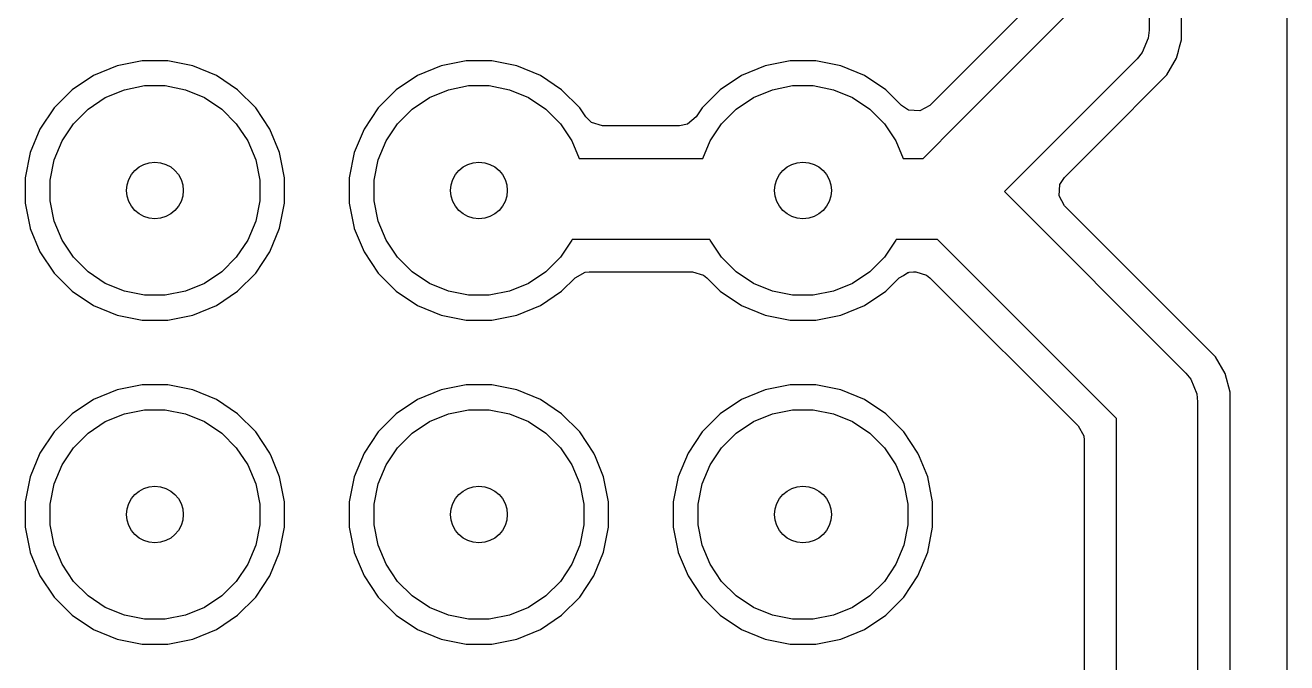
# Model space of a CAD drawing. Extents: x -0.98 to -0.05, y 0 to 3.38.
# Drawn here: x -0.3583 to -0.0517, y 1.6366 to 1.7915 of the extents above; entities that cross this region are included whole.
import ezdxf

# ---------------------------------------------------------------- set-up
doc = ezdxf.new("R2010")
doc.units = 0
doc.header["$MEASUREMENT"] = 0
doc.layers.add('BLACK', color=7, linetype='CONTINUOUS')

msp = doc.modelspace()

# ---------------------------------------------------------------- linework, layer by layer
at = {"layer": 'BLACK', "linetype": 'CONTINUOUS'}
for p, q in [((-0.05173, 3.37308), (-0.05173, 0.0051)), ((-0.0773, 1.78802), (-0.0773, 1.96395)), ((-0.0852, 1.96161), (-0.0852, 1.79035)), ((-0.11421, 1.79627), (-0.12207, 1.78841)), ((-0.11814, 1.78117), (-0.10488, 1.79443)), ((-0.0852, 1.79035), (-0.08539, 1.78843)), ((-0.12207, 1.78841), (-0.13846, 1.77202)), ((-0.08539, 1.78843), (-0.08686, 1.78489)), ((-0.08539, 1.78843), (-0.08539, 1.78843)), ((-0.07778, 1.78625), (-0.0773, 1.78802)), ((-0.08686, 1.78489), (-0.08808, 1.78339)), ((-0.07837, 1.78406), (-0.07805, 1.78524)), ((-0.07805, 1.78524), (-0.07778, 1.78625)), ((-0.33596, 1.78168), (-0.3417, 1.77931)), ((-0.32988, 1.78289), (-0.33596, 1.78168)), ((-0.33596, 1.78168), (-0.33596, 1.78168)), ((-0.32367, 1.78289), (-0.32988, 1.78289)), ((-0.32988, 1.78289), (-0.32988, 1.78289)), ((-0.31758, 1.78168), (-0.32367, 1.78289)), ((-0.32367, 1.78289), (-0.32367, 1.78289)), ((-0.31184, 1.77931), (-0.31758, 1.78168)), ((-0.31758, 1.78168), (-0.31758, 1.78168)), ((-0.25722, 1.78168), (-0.26296, 1.77931)), ((-0.25114, 1.78289), (-0.25722, 1.78168)), ((-0.25722, 1.78168), (-0.25722, 1.78168)), ((-0.24493, 1.78289), (-0.25114, 1.78289)), ((-0.25114, 1.78289), (-0.25114, 1.78289)), ((-0.23884, 1.78168), (-0.24493, 1.78289)), ((-0.24493, 1.78289), (-0.24493, 1.78289)), ((-0.2331, 1.77931), (-0.23884, 1.78168)), ((-0.23884, 1.78168), (-0.23884, 1.78168)), ((-0.17848, 1.78168), (-0.18422, 1.77931)), ((-0.1724, 1.78289), (-0.17848, 1.78168)), ((-0.17848, 1.78168), (-0.17848, 1.78168)), ((-0.16619, 1.78289), (-0.1724, 1.78289)), ((-0.1724, 1.78289), (-0.1724, 1.78289)), ((-0.1601, 1.78168), (-0.16619, 1.78289)), ((-0.16619, 1.78289), (-0.16619, 1.78289)), ((-0.15436, 1.77931), (-0.1601, 1.78168)), ((-0.1601, 1.78168), (-0.1601, 1.78168)), ((-0.13146, 1.76786), (-0.11814, 1.78117)), ((-0.08808, 1.78339), (-0.10422, 1.76725)), ((-0.08085, 1.77946), (-0.07851, 1.78351)), ((-0.07851, 1.78351), (-0.07837, 1.78406)), ((-0.3417, 1.77931), (-0.34686, 1.77586)), ((-0.3417, 1.77931), (-0.3417, 1.77931)), ((-0.30668, 1.77586), (-0.31184, 1.77931)), ((-0.31184, 1.77931), (-0.31184, 1.77931)), ((-0.26296, 1.77931), (-0.26812, 1.77586)), ((-0.26296, 1.77931), (-0.26296, 1.77931)), ((-0.22794, 1.77586), (-0.2331, 1.77931)), ((-0.2331, 1.77931), (-0.2331, 1.77931)), ((-0.18422, 1.77931), (-0.18938, 1.77586)), ((-0.18422, 1.77931), (-0.18422, 1.77931)), ((-0.1492, 1.77586), (-0.15436, 1.77931)), ((-0.15436, 1.77931), (-0.15436, 1.77931)), ((-0.09699, 1.76332), (-0.08085, 1.77946)), ((-0.34686, 1.77586), (-0.35125, 1.77147)), ((-0.34686, 1.77586), (-0.34686, 1.77586)), ((-0.33883, 1.77395), (-0.3342, 1.77587)), ((-0.3342, 1.77587), (-0.32928, 1.77685)), ((-0.32928, 1.77685), (-0.32426, 1.77685)), ((-0.32426, 1.77685), (-0.31934, 1.77587)), ((-0.31934, 1.77587), (-0.31471, 1.77395)), ((-0.30229, 1.77147), (-0.30668, 1.77586)), ((-0.30668, 1.77586), (-0.30668, 1.77586)), ((-0.26812, 1.77586), (-0.27251, 1.77147)), ((-0.26812, 1.77586), (-0.26812, 1.77586)), ((-0.26009, 1.77395), (-0.25546, 1.77587)), ((-0.25546, 1.77587), (-0.25054, 1.77685)), ((-0.25054, 1.77685), (-0.24552, 1.77685)), ((-0.24552, 1.77685), (-0.2406, 1.77587)), ((-0.2406, 1.77587), (-0.23597, 1.77395)), ((-0.22355, 1.77147), (-0.22794, 1.77586)), ((-0.22794, 1.77586), (-0.22794, 1.77586)), ((-0.18938, 1.77586), (-0.19377, 1.77147)), ((-0.18938, 1.77586), (-0.18938, 1.77586)), ((-0.18135, 1.77395), (-0.17672, 1.77587)), ((-0.17672, 1.77587), (-0.1718, 1.77685)), ((-0.1718, 1.77685), (-0.16678, 1.77685)), ((-0.16678, 1.77685), (-0.16186, 1.77587)), ((-0.16186, 1.77587), (-0.15723, 1.77395)), ((-0.14536, 1.77202), (-0.1492, 1.77586)), ((-0.1492, 1.77586), (-0.1492, 1.77586)), ((-0.34301, 1.77116), (-0.33883, 1.77395)), ((-0.31471, 1.77395), (-0.31054, 1.77116)), ((-0.26427, 1.77116), (-0.26009, 1.77395)), ((-0.23597, 1.77395), (-0.2318, 1.77116)), ((-0.18553, 1.77116), (-0.18135, 1.77395)), ((-0.15723, 1.77395), (-0.15306, 1.77116)), ((-0.14362, 1.7709), (-0.14536, 1.77202)), ((-0.13846, 1.77202), (-0.14087, 1.7707)), ((-0.35125, 1.77147), (-0.3547, 1.76631)), ((-0.35125, 1.77147), (-0.35125, 1.77147)), ((-0.34655, 1.76761), (-0.34301, 1.77116)), ((-0.31054, 1.77116), (-0.30699, 1.76761)), ((-0.29884, 1.76631), (-0.30229, 1.77147)), ((-0.30229, 1.77147), (-0.30229, 1.77147)), ((-0.27251, 1.77147), (-0.27596, 1.76631)), ((-0.27251, 1.77147), (-0.27251, 1.77147)), ((-0.26781, 1.76761), (-0.26427, 1.77116)), ((-0.2318, 1.77116), (-0.22825, 1.76761)), ((-0.22207, 1.76925), (-0.22355, 1.77147)), ((-0.22355, 1.77147), (-0.22355, 1.77147)), ((-0.22065, 1.76786), (-0.22207, 1.76925)), ((-0.19525, 1.76925), (-0.19736, 1.76749)), ((-0.19473, 1.77004), (-0.19525, 1.76925)), ((-0.19377, 1.77147), (-0.19473, 1.77004)), ((-0.18907, 1.76761), (-0.18553, 1.77116)), ((-0.15306, 1.77116), (-0.14951, 1.76761)), ((-0.14087, 1.7707), (-0.14362, 1.7709)), ((-0.3547, 1.76631), (-0.35708, 1.76057)), ((-0.3547, 1.76631), (-0.3547, 1.76631)), ((-0.34934, 1.76344), (-0.34655, 1.76761)), ((-0.30699, 1.76761), (-0.3042, 1.76344)), ((-0.29647, 1.76057), (-0.29884, 1.76631)), ((-0.29884, 1.76631), (-0.29884, 1.76631)), ((-0.27596, 1.76631), (-0.27834, 1.76057)), ((-0.27596, 1.76631), (-0.27596, 1.76631)), ((-0.2706, 1.76344), (-0.26781, 1.76761)), ((-0.22825, 1.76761), (-0.22546, 1.76344)), ((-0.21801, 1.76708), (-0.22065, 1.76786)), ((-0.19931, 1.76708), (-0.21801, 1.76708)), ((-0.19736, 1.76749), (-0.19931, 1.76708)), ((-0.19186, 1.76344), (-0.18907, 1.76761)), ((-0.14951, 1.76761), (-0.14672, 1.76344)), ((-0.14012, 1.75919), (-0.13146, 1.76786)), ((-0.10422, 1.76725), (-0.11666, 1.75481)), ((-0.35126, 1.75881), (-0.34934, 1.76344)), ((-0.3042, 1.76344), (-0.30228, 1.75881)), ((-0.27252, 1.75881), (-0.2706, 1.76344)), ((-0.22546, 1.76344), (-0.2237, 1.75919)), ((-0.19362, 1.75919), (-0.19186, 1.76344)), ((-0.14672, 1.76344), (-0.14496, 1.75919)), ((-0.10169, 1.75862), (-0.09699, 1.76332)), ((-0.35708, 1.76057), (-0.35829, 1.75448)), ((-0.35708, 1.76057), (-0.35708, 1.76057)), ((-0.29608, 1.75862), (-0.29647, 1.76057)), ((-0.29647, 1.76057), (-0.29647, 1.76057)), ((-0.27834, 1.76057), (-0.27955, 1.75448)), ((-0.27834, 1.76057), (-0.27834, 1.76057)), ((-0.35224, 1.75389), (-0.35126, 1.75881)), ((-0.30228, 1.75881), (-0.3013, 1.75389)), ((-0.29526, 1.75448), (-0.29608, 1.75862)), ((-0.2735, 1.75389), (-0.27252, 1.75881)), ((-0.2237, 1.75919), (-0.19362, 1.75919)), ((-0.14496, 1.75919), (-0.14012, 1.75919)), ((-0.10574, 1.75457), (-0.10169, 1.75862)), ((-0.35829, 1.75448), (-0.35829, 1.74827)), ((-0.35224, 1.74887), (-0.35224, 1.75389)), ((-0.3013, 1.75389), (-0.3013, 1.74887)), ((-0.29526, 1.74827), (-0.29526, 1.75448)), ((-0.29526, 1.75448), (-0.29526, 1.75448)), ((-0.29526, 1.75448), (-0.29526, 1.75448)), ((-0.27955, 1.75448), (-0.27955, 1.74827)), ((-0.2735, 1.74887), (-0.2735, 1.75389)), ((-0.11666, 1.75481), (-0.12036, 1.75111)), ((-0.10687, 1.75282), (-0.10574, 1.75457)), ((-0.12036, 1.75111), (-0.07627, 1.70702)), ((-0.10706, 1.75008), (-0.10687, 1.75282)), ((-0.35829, 1.74827), (-0.35708, 1.74219)), ((-0.35126, 1.74395), (-0.35224, 1.74887)), ((-0.3013, 1.74887), (-0.30228, 1.74395)), ((-0.29647, 1.74219), (-0.29526, 1.74827)), ((-0.27955, 1.74827), (-0.27834, 1.74219)), ((-0.27252, 1.74395), (-0.2735, 1.74887)), ((-0.10574, 1.74766), (-0.10706, 1.75008)), ((-0.06904, 1.71095), (-0.10574, 1.74766)), ((-0.35708, 1.74219), (-0.35708, 1.74218)), ((-0.35708, 1.74218), (-0.3547, 1.73645)), ((-0.34934, 1.73931), (-0.35126, 1.74395)), ((-0.30228, 1.74395), (-0.3042, 1.73931)), ((-0.29884, 1.73645), (-0.29647, 1.74219)), ((-0.27834, 1.74219), (-0.27834, 1.74218)), ((-0.27834, 1.74218), (-0.27596, 1.73645)), ((-0.2706, 1.73931), (-0.27252, 1.74395)), ((-0.34655, 1.73514), (-0.34934, 1.73931)), ((-0.3042, 1.73931), (-0.30699, 1.73514)), ((-0.26781, 1.73514), (-0.2706, 1.73931)), ((-0.22546, 1.73931), (-0.22825, 1.73514)), ((-0.22538, 1.7395), (-0.22546, 1.73931)), ((-0.19194, 1.7395), (-0.22538, 1.7395)), ((-0.19186, 1.73931), (-0.19194, 1.7395)), ((-0.18907, 1.73514), (-0.19186, 1.73931)), ((-0.14672, 1.73931), (-0.14951, 1.73514)), ((-0.14664, 1.7395), (-0.14672, 1.73931)), ((-0.13659, 1.7395), (-0.14664, 1.7395)), ((-0.09307, 1.69599), (-0.13659, 1.7395)), ((-0.3547, 1.73645), (-0.3547, 1.73645)), ((-0.3547, 1.73645), (-0.35125, 1.73129)), ((-0.34301, 1.7316), (-0.34655, 1.73514)), ((-0.30699, 1.73514), (-0.31054, 1.7316)), ((-0.30229, 1.73129), (-0.29884, 1.73645)), ((-0.27596, 1.73645), (-0.27596, 1.73645)), ((-0.27596, 1.73645), (-0.27251, 1.73129)), ((-0.26427, 1.7316), (-0.26781, 1.73514)), ((-0.22825, 1.73514), (-0.2318, 1.7316)), ((-0.18553, 1.7316), (-0.18907, 1.73514)), ((-0.14951, 1.73514), (-0.15306, 1.7316)), ((-0.35125, 1.73129), (-0.35125, 1.73129)), ((-0.35125, 1.73129), (-0.34686, 1.7269)), ((-0.33883, 1.72881), (-0.34301, 1.7316)), ((-0.31054, 1.7316), (-0.31471, 1.72881)), ((-0.30668, 1.7269), (-0.30229, 1.73129)), ((-0.27251, 1.73129), (-0.27251, 1.73129)), ((-0.27251, 1.73129), (-0.26812, 1.7269)), ((-0.26009, 1.72881), (-0.26427, 1.7316)), ((-0.2318, 1.7316), (-0.23597, 1.72881)), ((-0.22794, 1.7269), (-0.22466, 1.73018)), ((-0.22466, 1.73018), (-0.22224, 1.7315)), ((-0.22224, 1.7315), (-0.22121, 1.73161)), ((-0.22121, 1.73161), (-0.19612, 1.73161)), ((-0.19612, 1.73161), (-0.19348, 1.73084)), ((-0.19348, 1.73084), (-0.19266, 1.73018)), ((-0.19266, 1.73018), (-0.18988, 1.7274)), ((-0.18135, 1.72881), (-0.18553, 1.7316)), ((-0.15306, 1.7316), (-0.15723, 1.72881)), ((-0.1492, 1.7269), (-0.14592, 1.73018)), ((-0.14592, 1.73018), (-0.14486, 1.73076)), ((-0.14486, 1.73076), (-0.14384, 1.73141)), ((-0.14384, 1.73141), (-0.1436, 1.73145)), ((-0.1436, 1.73145), (-0.1435, 1.7315)), ((-0.1435, 1.7315), (-0.14247, 1.73161)), ((-0.14247, 1.73161), (-0.14188, 1.73161)), ((-0.14188, 1.73161), (-0.13924, 1.73084)), ((-0.13924, 1.73084), (-0.13843, 1.73018)), ((-0.13843, 1.73018), (-0.10239, 1.69415)), ((-0.34686, 1.7269), (-0.34686, 1.7269)), ((-0.34686, 1.7269), (-0.3417, 1.72345)), ((-0.3342, 1.72689), (-0.33883, 1.72881)), ((-0.32928, 1.72591), (-0.3342, 1.72689)), ((-0.32426, 1.72591), (-0.32928, 1.72591)), ((-0.31934, 1.72689), (-0.32426, 1.72591)), ((-0.31471, 1.72881), (-0.31934, 1.72689)), ((-0.31184, 1.72345), (-0.30668, 1.7269)), ((-0.26812, 1.7269), (-0.26812, 1.7269)), ((-0.26812, 1.7269), (-0.26296, 1.72345)), ((-0.25546, 1.72689), (-0.26009, 1.72881)), ((-0.25054, 1.72591), (-0.25546, 1.72689)), ((-0.24552, 1.72591), (-0.25054, 1.72591)), ((-0.2406, 1.72689), (-0.24552, 1.72591)), ((-0.23597, 1.72881), (-0.2406, 1.72689)), ((-0.2331, 1.72345), (-0.22794, 1.7269)), ((-0.18988, 1.7274), (-0.18938, 1.7269)), ((-0.18938, 1.7269), (-0.18422, 1.72345)), ((-0.17672, 1.72689), (-0.18135, 1.72881)), ((-0.1718, 1.72591), (-0.17672, 1.72689)), ((-0.16678, 1.72591), (-0.1718, 1.72591)), ((-0.16186, 1.72689), (-0.16678, 1.72591)), ((-0.15723, 1.72881), (-0.16186, 1.72689)), ((-0.15436, 1.72345), (-0.1492, 1.7269)), ((-0.3417, 1.72345), (-0.3417, 1.72345)), ((-0.3417, 1.72345), (-0.33596, 1.72107)), ((-0.31758, 1.72107), (-0.31184, 1.72345)), ((-0.26296, 1.72345), (-0.26296, 1.72345)), ((-0.26296, 1.72345), (-0.25722, 1.72107)), ((-0.23884, 1.72107), (-0.2331, 1.72345)), ((-0.18422, 1.72345), (-0.18422, 1.72345)), ((-0.18422, 1.72345), (-0.17848, 1.72107)), ((-0.1601, 1.72107), (-0.15436, 1.72345)), ((-0.33596, 1.72107), (-0.33596, 1.72107)), ((-0.33596, 1.72107), (-0.32988, 1.71986)), ((-0.32988, 1.71986), (-0.32988, 1.71986)), ((-0.32988, 1.71986), (-0.32988, 1.71986)), ((-0.32988, 1.71986), (-0.32367, 1.71986)), ((-0.32367, 1.71986), (-0.31758, 1.72107)), ((-0.32367, 1.71986), (-0.32367, 1.71986)), ((-0.25722, 1.72107), (-0.25722, 1.72107)), ((-0.25722, 1.72107), (-0.25114, 1.71986)), ((-0.25114, 1.71986), (-0.25114, 1.71986)), ((-0.25114, 1.71986), (-0.25114, 1.71986)), ((-0.25114, 1.71986), (-0.24493, 1.71986)), ((-0.24493, 1.71986), (-0.23884, 1.72107)), ((-0.24493, 1.71986), (-0.24493, 1.71986)), ((-0.17848, 1.72107), (-0.17848, 1.72107)), ((-0.17848, 1.72107), (-0.1724, 1.71986)), ((-0.1724, 1.71986), (-0.1724, 1.71986)), ((-0.1724, 1.71986), (-0.1724, 1.71986)), ((-0.1724, 1.71986), (-0.16619, 1.71986)), ((-0.16619, 1.71986), (-0.1601, 1.72107)), ((-0.16619, 1.71986), (-0.16619, 1.71986)), ((-0.0667, 1.70691), (-0.06904, 1.71095)), ((-0.06904, 1.71095), (-0.06904, 1.71095)), ((-0.07627, 1.70702), (-0.07504, 1.70553)), ((-0.07504, 1.70553), (-0.07357, 1.70198)), ((-0.06549, 1.7024), (-0.0667, 1.70691)), ((-0.0667, 1.70691), (-0.0667, 1.70691)), ((-0.0667, 1.70691), (-0.0667, 1.70691)), ((-0.33596, 1.70294), (-0.3417, 1.70057)), ((-0.32988, 1.70415), (-0.33596, 1.70294)), ((-0.33596, 1.70294), (-0.33596, 1.70294)), ((-0.32367, 1.70415), (-0.32988, 1.70415)), ((-0.32988, 1.70415), (-0.32988, 1.70415)), ((-0.31758, 1.70294), (-0.32367, 1.70415)), ((-0.32367, 1.70415), (-0.32367, 1.70415)), ((-0.31184, 1.70057), (-0.31758, 1.70294)), ((-0.31758, 1.70294), (-0.31758, 1.70294)), ((-0.25722, 1.70294), (-0.26296, 1.70057)), ((-0.25114, 1.70415), (-0.25722, 1.70294)), ((-0.25722, 1.70294), (-0.25722, 1.70294)), ((-0.24493, 1.70415), (-0.25114, 1.70415)), ((-0.25114, 1.70415), (-0.25114, 1.70415)), ((-0.23884, 1.70294), (-0.24493, 1.70415)), ((-0.24493, 1.70415), (-0.24493, 1.70415)), ((-0.2331, 1.70057), (-0.23884, 1.70294)), ((-0.23884, 1.70294), (-0.23884, 1.70294)), ((-0.17848, 1.70294), (-0.18422, 1.70057)), ((-0.1724, 1.70415), (-0.17848, 1.70294)), ((-0.17848, 1.70294), (-0.17848, 1.70294)), ((-0.16619, 1.70415), (-0.1724, 1.70415)), ((-0.1724, 1.70415), (-0.1724, 1.70415)), ((-0.1601, 1.70294), (-0.16619, 1.70415)), ((-0.16619, 1.70415), (-0.16619, 1.70415)), ((-0.15436, 1.70057), (-0.1601, 1.70294)), ((-0.1601, 1.70294), (-0.1601, 1.70294)), ((-0.07357, 1.70198), (-0.07357, 1.70198)), ((-0.07357, 1.70198), (-0.07339, 1.70006)), ((-0.06549, 0.51952), (-0.06549, 1.7024)), ((-0.3417, 1.70057), (-0.34686, 1.69712)), ((-0.3417, 1.70057), (-0.3417, 1.70057)), ((-0.30668, 1.69712), (-0.31184, 1.70057)), ((-0.31184, 1.70057), (-0.31184, 1.70057)), ((-0.26296, 1.70057), (-0.26812, 1.69712)), ((-0.26296, 1.70057), (-0.26296, 1.70057)), ((-0.22794, 1.69712), (-0.2331, 1.70057)), ((-0.2331, 1.70057), (-0.2331, 1.70057)), ((-0.18422, 1.70057), (-0.18938, 1.69712)), ((-0.18422, 1.70057), (-0.18422, 1.70057)), ((-0.1492, 1.69712), (-0.15436, 1.70057)), ((-0.15436, 1.70057), (-0.15436, 1.70057)), ((-0.07339, 1.70006), (-0.07339, 0.52185)), ((-0.34686, 1.69712), (-0.35125, 1.69273)), ((-0.34686, 1.69712), (-0.34686, 1.69712)), ((-0.33883, 1.69521), (-0.3342, 1.69713)), ((-0.3342, 1.69713), (-0.32928, 1.69811)), ((-0.32928, 1.69811), (-0.32426, 1.69811)), ((-0.32426, 1.69811), (-0.31934, 1.69713)), ((-0.31934, 1.69713), (-0.31471, 1.69521)), ((-0.30229, 1.69273), (-0.30668, 1.69712)), ((-0.30668, 1.69712), (-0.30668, 1.69712)), ((-0.26812, 1.69712), (-0.27251, 1.69273)), ((-0.26812, 1.69712), (-0.26812, 1.69712)), ((-0.26009, 1.69521), (-0.25546, 1.69713)), ((-0.25546, 1.69713), (-0.25054, 1.69811)), ((-0.25054, 1.69811), (-0.24552, 1.69811)), ((-0.24552, 1.69811), (-0.2406, 1.69713)), ((-0.2406, 1.69713), (-0.23597, 1.69521)), ((-0.22355, 1.69273), (-0.22794, 1.69712)), ((-0.22794, 1.69712), (-0.22794, 1.69712)), ((-0.18938, 1.69712), (-0.19377, 1.69273)), ((-0.18938, 1.69712), (-0.18938, 1.69712)), ((-0.18135, 1.69521), (-0.17672, 1.69713)), ((-0.17672, 1.69713), (-0.1718, 1.69811)), ((-0.1718, 1.69811), (-0.16678, 1.69811)), ((-0.16678, 1.69811), (-0.16186, 1.69713)), ((-0.16186, 1.69713), (-0.15723, 1.69521)), ((-0.14481, 1.69273), (-0.1492, 1.69712)), ((-0.1492, 1.69712), (-0.1492, 1.69712)), ((-0.09307, 0.52593), (-0.09307, 1.69599)), ((-0.35125, 1.69273), (-0.3547, 1.68757)), ((-0.35125, 1.69273), (-0.35125, 1.69273)), ((-0.34655, 1.68887), (-0.34301, 1.69242)), ((-0.34301, 1.69242), (-0.33883, 1.69521)), ((-0.31471, 1.69521), (-0.31054, 1.69242)), ((-0.31054, 1.69242), (-0.30699, 1.68887)), ((-0.29884, 1.68757), (-0.30229, 1.69273)), ((-0.30229, 1.69273), (-0.30229, 1.69273)), ((-0.27251, 1.69273), (-0.27596, 1.68757)), ((-0.27251, 1.69273), (-0.27251, 1.69273)), ((-0.26781, 1.68887), (-0.26427, 1.69242)), ((-0.26427, 1.69242), (-0.26009, 1.69521)), ((-0.23597, 1.69521), (-0.2318, 1.69242)), ((-0.2318, 1.69242), (-0.22825, 1.68887)), ((-0.2201, 1.68757), (-0.22355, 1.69273)), ((-0.22355, 1.69273), (-0.22355, 1.69273)), ((-0.19377, 1.69273), (-0.19722, 1.68757)), ((-0.19377, 1.69273), (-0.19377, 1.69273)), ((-0.18907, 1.68887), (-0.18553, 1.69242)), ((-0.18553, 1.69242), (-0.18135, 1.69521)), ((-0.15723, 1.69521), (-0.15306, 1.69242)), ((-0.15306, 1.69242), (-0.14951, 1.68887)), ((-0.14136, 1.68757), (-0.14481, 1.69273)), ((-0.14481, 1.69273), (-0.14481, 1.69273)), ((-0.10239, 1.69415), (-0.10108, 1.69173)), ((-0.10108, 1.69173), (-0.10096, 1.69069)), ((-0.10096, 1.69069), (-0.10096, 1.31933)), ((-0.3547, 1.68757), (-0.35708, 1.68183)), ((-0.3547, 1.68757), (-0.3547, 1.68757)), ((-0.34934, 1.6847), (-0.34655, 1.68887)), ((-0.30699, 1.68887), (-0.3042, 1.6847)), ((-0.29847, 1.68667), (-0.29884, 1.68757)), ((-0.29884, 1.68757), (-0.29884, 1.68757)), ((-0.29647, 1.68183), (-0.29847, 1.68667)), ((-0.27596, 1.68757), (-0.27834, 1.68183)), ((-0.27596, 1.68757), (-0.27596, 1.68757)), ((-0.2706, 1.6847), (-0.26781, 1.68887)), ((-0.22825, 1.68887), (-0.22546, 1.6847)), ((-0.21973, 1.68667), (-0.2201, 1.68757)), ((-0.2201, 1.68757), (-0.2201, 1.68757)), ((-0.21773, 1.68183), (-0.21973, 1.68667)), ((-0.19722, 1.68757), (-0.1996, 1.68183)), ((-0.19722, 1.68757), (-0.19722, 1.68757)), ((-0.19186, 1.6847), (-0.18907, 1.68887)), ((-0.14951, 1.68887), (-0.14672, 1.6847)), ((-0.14099, 1.68667), (-0.14136, 1.68757)), ((-0.14136, 1.68757), (-0.14136, 1.68757)), ((-0.13899, 1.68183), (-0.14099, 1.68667)), ((-0.35126, 1.68007), (-0.34934, 1.6847)), ((-0.3042, 1.6847), (-0.30228, 1.68007)), ((-0.27252, 1.68007), (-0.2706, 1.6847)), ((-0.22546, 1.6847), (-0.22354, 1.68007)), ((-0.19378, 1.68007), (-0.19186, 1.6847)), ((-0.14672, 1.6847), (-0.1448, 1.68007)), ((-0.35708, 1.68183), (-0.35829, 1.67574)), ((-0.35708, 1.68183), (-0.35708, 1.68183)), ((-0.35224, 1.67515), (-0.35126, 1.68007)), ((-0.30228, 1.68007), (-0.3013, 1.67515)), ((-0.29526, 1.67574), (-0.29647, 1.68183)), ((-0.27834, 1.68183), (-0.27955, 1.67574)), ((-0.27834, 1.68183), (-0.27834, 1.68183)), ((-0.2735, 1.67515), (-0.27252, 1.68007)), ((-0.22354, 1.68007), (-0.22256, 1.67515)), ((-0.21652, 1.67574), (-0.21773, 1.68183)), ((-0.1996, 1.68183), (-0.20081, 1.67574)), ((-0.1996, 1.68183), (-0.1996, 1.68183)), ((-0.19476, 1.67515), (-0.19378, 1.68007)), ((-0.1448, 1.68007), (-0.14382, 1.67515)), ((-0.13778, 1.67574), (-0.13899, 1.68183)), ((-0.35829, 1.67574), (-0.35829, 1.66953)), ((-0.35224, 1.67013), (-0.35224, 1.67515)), ((-0.3013, 1.67515), (-0.3013, 1.67013)), ((-0.29526, 1.66953), (-0.29526, 1.67574)), ((-0.29526, 1.67574), (-0.29526, 1.67574)), ((-0.29526, 1.67574), (-0.29526, 1.67574)), ((-0.27955, 1.67574), (-0.27955, 1.66953)), ((-0.2735, 1.67013), (-0.2735, 1.67515)), ((-0.22256, 1.67515), (-0.22256, 1.67013)), ((-0.21652, 1.66953), (-0.21652, 1.67574)), ((-0.21652, 1.67574), (-0.21652, 1.67574)), ((-0.21652, 1.67574), (-0.21652, 1.67574)), ((-0.20081, 1.67574), (-0.20081, 1.66953)), ((-0.19476, 1.67013), (-0.19476, 1.67515)), ((-0.14382, 1.67515), (-0.14382, 1.67013)), ((-0.13778, 1.66953), (-0.13778, 1.67574)), ((-0.13778, 1.67574), (-0.13778, 1.67574)), ((-0.13778, 1.67574), (-0.13778, 1.67574)), ((-0.35829, 1.66953), (-0.35708, 1.66345)), ((-0.35126, 1.66521), (-0.35224, 1.67013)), ((-0.3013, 1.67013), (-0.30228, 1.66521)), ((-0.29647, 1.66345), (-0.29526, 1.66953)), ((-0.27955, 1.66953), (-0.27834, 1.66345)), ((-0.27252, 1.66521), (-0.2735, 1.67013)), ((-0.22256, 1.67013), (-0.22354, 1.66521)), ((-0.21773, 1.66345), (-0.21652, 1.66953)), ((-0.20081, 1.66953), (-0.1996, 1.66345)), ((-0.19378, 1.66521), (-0.19476, 1.67013)), ((-0.14382, 1.67013), (-0.1448, 1.66521)), ((-0.13899, 1.66345), (-0.13778, 1.66953)), ((-0.34934, 1.66057), (-0.35126, 1.66521)), ((-0.30228, 1.66521), (-0.3042, 1.66057)), ((-0.2706, 1.66057), (-0.27252, 1.66521)), ((-0.22354, 1.66521), (-0.22546, 1.66057)), ((-0.19186, 1.66057), (-0.19378, 1.66521)), ((-0.1448, 1.66521), (-0.14672, 1.66057)), ((-0.35708, 1.66345), (-0.35708, 1.66344)), ((-0.35708, 1.66344), (-0.3547, 1.65771)), ((-0.29884, 1.65771), (-0.29647, 1.66345)), ((-0.27834, 1.66345), (-0.27834, 1.66344)), ((-0.27834, 1.66344), (-0.27596, 1.65771)), ((-0.2201, 1.65771), (-0.21773, 1.66345)), ((-0.1996, 1.66345), (-0.1996, 1.66344)), ((-0.1996, 1.66344), (-0.19722, 1.65771)), ((-0.14136, 1.65771), (-0.13899, 1.66345)), ((-0.34655, 1.6564), (-0.34934, 1.66057)), ((-0.3042, 1.66057), (-0.30699, 1.6564)), ((-0.26781, 1.6564), (-0.2706, 1.66057)), ((-0.22546, 1.66057), (-0.22825, 1.6564)), ((-0.18907, 1.6564), (-0.19186, 1.66057)), ((-0.14672, 1.66057), (-0.14951, 1.6564)), ((-0.3547, 1.65771), (-0.3547, 1.65771)), ((-0.3547, 1.65771), (-0.35125, 1.65255)), ((-0.34301, 1.65286), (-0.34655, 1.6564)), ((-0.30699, 1.6564), (-0.31054, 1.65286)), ((-0.30229, 1.65255), (-0.29884, 1.65771)), ((-0.27596, 1.65771), (-0.27596, 1.65771)), ((-0.27596, 1.65771), (-0.27251, 1.65255)), ((-0.26427, 1.65286), (-0.26781, 1.6564)), ((-0.22825, 1.6564), (-0.2318, 1.65286)), ((-0.22355, 1.65255), (-0.2201, 1.65771)), ((-0.19722, 1.65771), (-0.19722, 1.65771)), ((-0.19722, 1.65771), (-0.19377, 1.65255)), ((-0.18553, 1.65286), (-0.18907, 1.6564)), ((-0.14951, 1.6564), (-0.15306, 1.65286)), ((-0.14481, 1.65255), (-0.14136, 1.65771)), ((-0.35125, 1.65255), (-0.35125, 1.65255)), ((-0.35125, 1.65255), (-0.34686, 1.64816)), ((-0.33883, 1.65007), (-0.34301, 1.65286)), ((-0.31054, 1.65286), (-0.31471, 1.65007)), ((-0.30668, 1.64816), (-0.30229, 1.65255)), ((-0.27251, 1.65255), (-0.27251, 1.65255)), ((-0.27251, 1.65255), (-0.26812, 1.64816)), ((-0.26009, 1.65007), (-0.26427, 1.65286)), ((-0.2318, 1.65286), (-0.23597, 1.65007)), ((-0.22794, 1.64816), (-0.22355, 1.65255)), ((-0.19377, 1.65255), (-0.19377, 1.65255)), ((-0.19377, 1.65255), (-0.18938, 1.64816)), ((-0.18135, 1.65007), (-0.18553, 1.65286)), ((-0.15306, 1.65286), (-0.15723, 1.65007)), ((-0.1492, 1.64816), (-0.14481, 1.65255)), ((-0.3342, 1.64815), (-0.33883, 1.65007)), ((-0.31471, 1.65007), (-0.31934, 1.64815)), ((-0.25546, 1.64815), (-0.26009, 1.65007)), ((-0.23597, 1.65007), (-0.2406, 1.64815)), ((-0.17672, 1.64815), (-0.18135, 1.65007)), ((-0.15723, 1.65007), (-0.16186, 1.64815)), ((-0.34686, 1.64816), (-0.34686, 1.64816)), ((-0.34686, 1.64816), (-0.3417, 1.64471)), ((-0.32928, 1.64717), (-0.3342, 1.64815)), ((-0.32426, 1.64717), (-0.32928, 1.64717)), ((-0.31934, 1.64815), (-0.32426, 1.64717)), ((-0.31184, 1.64471), (-0.30668, 1.64816)), ((-0.26812, 1.64816), (-0.26812, 1.64816)), ((-0.26812, 1.64816), (-0.26296, 1.64471)), ((-0.25054, 1.64717), (-0.25546, 1.64815)), ((-0.24552, 1.64717), (-0.25054, 1.64717)), ((-0.2406, 1.64815), (-0.24552, 1.64717)), ((-0.2331, 1.64471), (-0.22794, 1.64816)), ((-0.18938, 1.64816), (-0.18938, 1.64816)), ((-0.18938, 1.64816), (-0.18422, 1.64471)), ((-0.1718, 1.64717), (-0.17672, 1.64815)), ((-0.16678, 1.64717), (-0.1718, 1.64717)), ((-0.16186, 1.64815), (-0.16678, 1.64717)), ((-0.15436, 1.64471), (-0.1492, 1.64816)), ((-0.3417, 1.64471), (-0.3417, 1.64471)), ((-0.3417, 1.64471), (-0.33596, 1.64233)), ((-0.31758, 1.64233), (-0.31184, 1.64471)), ((-0.26296, 1.64471), (-0.26296, 1.64471)), ((-0.26296, 1.64471), (-0.25722, 1.64233)), ((-0.23884, 1.64233), (-0.2331, 1.64471)), ((-0.18422, 1.64471), (-0.18422, 1.64471)), ((-0.18422, 1.64471), (-0.17848, 1.64233)), ((-0.1601, 1.64233), (-0.15436, 1.64471)), ((-0.33596, 1.64233), (-0.33596, 1.64233)), ((-0.33596, 1.64233), (-0.32988, 1.64112)), ((-0.32988, 1.64112), (-0.32988, 1.64112)), ((-0.32988, 1.64112), (-0.32988, 1.64112)), ((-0.32988, 1.64112), (-0.32367, 1.64112)), ((-0.32367, 1.64112), (-0.31758, 1.64233)), ((-0.32367, 1.64112), (-0.32367, 1.64112)), ((-0.25722, 1.64233), (-0.25722, 1.64233)), ((-0.25722, 1.64233), (-0.25114, 1.64112)), ((-0.25114, 1.64112), (-0.25114, 1.64112)), ((-0.25114, 1.64112), (-0.25114, 1.64112)), ((-0.25114, 1.64112), (-0.24493, 1.64112)), ((-0.24493, 1.64112), (-0.23884, 1.64233)), ((-0.24493, 1.64112), (-0.24493, 1.64112)), ((-0.17848, 1.64233), (-0.17848, 1.64233)), ((-0.17848, 1.64233), (-0.1724, 1.64112)), ((-0.1724, 1.64112), (-0.1724, 1.64112)), ((-0.1724, 1.64112), (-0.1724, 1.64112)), ((-0.1724, 1.64112), (-0.16619, 1.64112)), ((-0.16619, 1.64112), (-0.1601, 1.64233)), ((-0.16619, 1.64112), (-0.16619, 1.64112))]:
    msp.add_line(p, q, dxfattribs=at)
at = {"layer": 'BLACK'}
for centre in [(-0.32677, 1.75138), (-0.24803, 1.75138), (-0.16929, 1.75138), (-0.32677, 1.67264), (-0.24803, 1.67264), (-0.16929, 1.67264)]:
    msp.add_circle(centre, 0.00689, dxfattribs=at)

doc.saveas('drawing.dxf')
